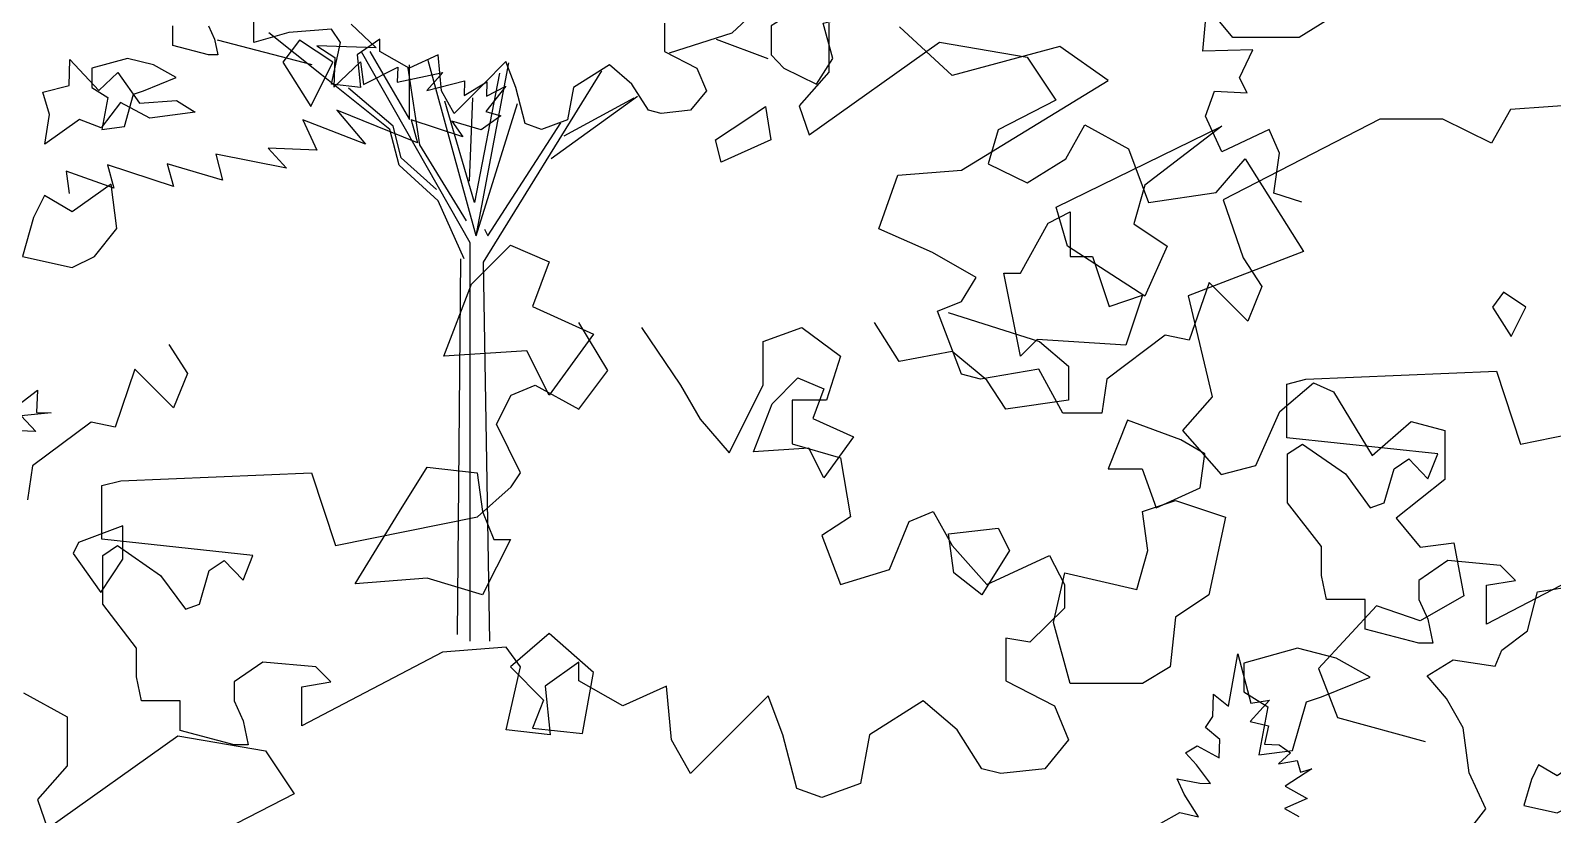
# Model space of a CAD drawing. Header units: inches. Extents: x 11.9 to 85.3, y 5.2 to 37.4.
# Drawn here: x 14.9422 to 15.4301, y 23.3199 to 23.5712 of the extents above; entities that cross this region are included whole.
import ezdxf

# ---------------------------------------------------------------- set-up
doc = ezdxf.new("R2010")
doc.units = ezdxf.units.IN
doc.header["$MEASUREMENT"] = 0
doc.layers.add('CAY', color=94, linetype='Continuous')
doc.layers.add('CAY-3', color=61, linetype='Continuous')

# ---------------------------------------------------------------- blocks, each defined once
blk = doc.blocks.new('A$C76451831')
at = {"layer": 'CAY'}
for p, q in [((3878.4, 1661.9), (3878.4, 1627.1)), ((3864.3, 1582.3), (3957.4, 1648.4)), ((3957.4, 1648.4), (4019.9, 1637.7)), ((4019.9, 1637.7), (4040.5, 1607.1)), ((3878.4, 1627.1), (3857.2, 1602.9)), ((3857.2, 1602.9), (3864.3, 1582.3)), ((4040.5, 1607.1), (3999.3, 1585.8)), ((4047.6, 1565.2), (4061.2, 1589.4)), ((4061.2, 1589.4), (4092.4, 1572.3)), ((3999.3, 1585.8), (3992.2, 1561.6)), ((4019.9, 1548.1), (4047.6, 1565.2)), ((4092.4, 1572.3), (4106.6, 1533.9)), ((4154.9, 1541), (4175.6, 1565.2)), ((4175.6, 1565.2), (4217.4, 1499.1)), ((3992.2, 1561.6), (4019.9, 1548.1)), ((4106.6, 1533.9), (4154.9, 1541)), ((4217.4, 1499.1), (4134.9, 1467.3)), ((4134.9, 1467.3), (4152, 1395.3)), ((4200.3, 1384.7), (4224.5, 1405.3)), ((4224.5, 1405.3), (4238.7, 1398.8)), ((4152, 1395.3), (4130.8, 1371.1)), ((4238.7, 1398.8), (4266.4, 1353.4)), ((4183.2, 1346.3), (4200.3, 1384.7)), ((4130.8, 1371.1), (4158.5, 1339.9)), ((4266.4, 1353.4), (4294.1, 1377.6)), ((4294.1, 1377.6), (4318.3, 1371.1)), ((4318.3, 1371.1), (4318.3, 1336.3)), ((4158.5, 1339.9), (4183.2, 1346.3)), ((4318.3, 1336.3), (4283.5, 1308.6)), ((4283.5, 1308.6), (4300.6, 1287.9)), ((4300.6, 1287.9), (4324.7, 1290.9)), ((4324.7, 1290.9), (4331.8, 1253.1)), ((4384.3, 1256.1), (4414.2, 1260.8)), ((4331.8, 1253.1), (4300.6, 1235.4)), ((4377.3, 1228.2), (4384.3, 1256.1)), ((4269.3, 1246.1), (4228, 1201.2)), ((4300.6, 1235.4), (4269.3, 1246.1)), ((4358.8, 1214.4), (4377.3, 1228.2)), ((4305.7, 1196), (4324.2, 1207.4)), ((4324.2, 1207.4), (4354.1, 1203)), ((4354.1, 1203), (4358.8, 1214.4)), ((4228, 1201.2), (4241.6, 1166.4)), ((4319.5, 1179.8), (4305.7, 1196)), ((4331.3, 1159), (4319.5, 1179.8)), ((4241.6, 1166.4), (4304.1, 1149.3)), ((4335.6, 1126.7), (4331.3, 1159)), ((4347.4, 1101.2), (4335.6, 1126.7)), ((4333.2, 1082.7), (4347.4, 1101.2)), ((2334.4, 569.5), (2369.4, 602.2)), ((2041.2, 539.6), (2003.7, 569.7)), ((2289.6, 555.4), (2334.4, 569.5)), ((2323, 565.2), (2360, 551.4)), ((2034.5, 546.7), (1966.9, 564.4)), ((2147.3, 419.7), (2069.9, 556)), ((2075.8, 556.2), (2104.1, 507.8)), ((2102.9, 544.4), (2111.2, 489.7)), ((2104.1, 507.8), (2104.1, 546.7)), ((2151.6, 424.8), (2117.3, 549.9)), ((2151.6, 424.8), (2175, 548.1)), ((2089.9, 500.7), (2041.2, 539.6)), ((2168.2, 540.8), (2150.5, 448.4)), ((2156.8, 405.9), (2241.3, 542.4)), ((2092.3, 503.1), (2060.4, 530.2)), ((2146.9, 463.7), (2149.3, 523.1)), ((2205.1, 479.9), (2266.8, 524.3)), ((2214.5, 496), (2264.5, 523.1)), ((2150.5, 448.4), (2129.2, 520.8)), ((2151.6, 424.8), (2181.2, 519.2)), ((2096.6, 475.1), (2089.9, 500.7)), ((2098.2, 480.3), (2092.3, 503.1)), ((2159.9, 424.8), (2212.2, 505.4)), ((2111.2, 489.7), (2144.6, 435.4)), ((2123.3, 457.8), (2098.2, 480.3)), ((2124.5, 449.6), (2096.6, 475.1)), ((2143, 408.3), (2124.5, 449.6)), ((2157.5, 429.5), (2159.9, 424.8)), ((2147.3, 135.4), (2147.3, 419.7)), ((2138.3, 140.1), (2140.6, 408.3)), ((2161.5, 135.4), (2156.8, 405.9)), ((5646.4, 121.9), (5664.3, 104.9)), ((5621.8, 106.4), (5634.7, 98.2)), ((5664.3, 104.9), (5621.8, 106.4)), ((5634.7, 98.2), (5633.9, 77)), ((5633.9, 77), (5653.1, 94.9)), ((5653.1, 94.9), (5655.3, 78.9)), ((5655.3, 78.9), (5679.7, 91.2)), ((5679.7, 91.2), (5679.3, 80.4)), ((5679.3, 80.4), (5711.8, 87.4)), ((5711.8, 87.4), (5700.4, 74.6)), ((5700.4, 74.6), (5727.4, 81.4)), ((5727.4, 81.4), (5727.1, 71)), ((5727.1, 71), (5743.3, 80.8)), ((5756.7, 77.6), (5742.5, 59.6)), ((5743.3, 80.8), (5742.9, 70.4)), ((5742.9, 70.4), (5756.7, 77.6)), ((5693.7, 37.2), (5636.1, 60.6)), ((5636.1, 60.6), (5656.5, 36.3)), ((5753.3, 56.5), (5739.3, 46.5)), ((5742.5, 59.6), (5753.3, 56.5)), ((5656.5, 36.3), (5611.8, 53.7)), ((5611.8, 53.7), (5621.9, 32)), ((5726, 41.5), (5689.3, 53.7)), ((5689.3, 53.7), (5693.7, 37.2)), ((5739.3, 46.5), (5718.3, 52.7)), ((5718.3, 52.7), (5726, 41.5)), ((5621.9, 32), (5587.1, 33.3)), ((5587.1, 33.3), (5600.2, 19.2)), ((5515.1, 22.2), (5519.5, 6.1)), ((5554.6, 10.4), (5515.1, 22.2)), ((5600.2, 19.2), (5549.8, 29.1)), ((5549.8, 29.1), (5554.6, 10.4)), ((5476.9, 4.9), (5442.9, 17)), ((5442.9, 17), (5445, 1)), ((5472.5, 21.4), (5476.9, 4.9)), ((5519.5, 6.1), (5472.5, 21.4))]:
    blk.add_line(p, q, dxfattribs=at)
for points in [[(4216, 1534.3), (4196, 1540.6), (4200.2, 1569.1), (4192.8, 1586), (4159, 1570.1), (4147.4, 1595.5), (4153.8, 1613.4), (4177, 1612.3), (4171.7, 1622.9), (4181.2, 1642.9), (4145.3, 1641.9), (4147.4, 1663)], [(1822.1, 301.9), (1838.4, 314.5), (1837.8, 298.6), (1848.2, 298.3), (1826.8, 296.3), (1837.3, 285.1), (1813.3, 285.9)], [(4115.5, 1090.9), (4128.9, 1098.6), (4142.4, 1095.4), (4132.1, 1111.6), (4127, 1122.6), (4143.2, 1119.4), (4150.9, 1119.1), (4141, 1132.6), (4133.1, 1141), (4141.4, 1146.2), (4157, 1137.5), (4157.5, 1150.6), (4147.3, 1159.1), (4152.6, 1167.1), (4153.1, 1182.9), (4163.7, 1174.4), (4170.5, 1211.8), (4179.7, 1176.6), (4192.9, 1178.8), (4179.2, 1163.4), (4192.2, 1160.3), (4189.5, 1147.2), (4199.9, 1146.8), (4207.9, 1141.1), (4199.4, 1133.3), (4212.7, 1135.5), (4215.1, 1127.3), (4223.3, 1129.7), (4204.3, 1117.2), (4219.9, 1108.5), (4203.8, 1101.4), (4214, 1095.6)], [(1960.6, 574.6), (1964.9, 565.2), (1967.3, 553.8), (1960.6, 553.8), (1935.1, 560.5), (1935.1, 574.6)], [(2286.1, 576.6), (2286.1, 556.2), (2309.3, 544.4), (2316, 528.2), (2304.6, 514.5), (2283.7, 512.1), (2274.7, 514.5), (2262.9, 533), (2246.8, 546.7), (2221.2, 530.6), (2216.9, 507.4), (2198.4, 500.7), (2186.6, 505), (2179.9, 530.6), (2172.9, 549.1), (2156.8, 533), (2135.9, 512.1), (2126.9, 528.2), (2124.5, 553.8), (2103.7, 544.4), (2082.9, 556.2), (2082.9, 565.2), (2066.7, 553.8), (2069.1, 530.6), (2048.3, 533), (2054.9, 562.8), (2048.3, 572.3), (2018, 569.9), (1992.8, 562.8), (1992.8, 581.3)]]:
    blk.add_lwpolyline(points, dxfattribs=at)
for points in [[(3524.3, 1634.1), (3500.5, 1649.9), (3488.6, 1634.1), (3508.4, 1602.4)], [(3821.2, 1594.5), (3833.1, 1602.4), (3837, 1578.6), (3801.4, 1562.8), (3797.4, 1578.6)], [(3369.9, 1515.3), (3365.9, 1547), (3338.2, 1527.2), (3318.4, 1539), (3310.5, 1523.2), (3302.6, 1495.5), (3338.2, 1487.6), (3354, 1495.5)], [(4035, 1519.2), (4050.8, 1527.2), (4050.8, 1495.5), (4066.6, 1495.5), (4078.5, 1459.8), (4102.3, 1467.8), (4090.4, 1432.1), (4027.1, 1436.1), (4015.2, 1424.2), (4003.3, 1483.6), (4015.2, 1483.6)], [(3623.3, 1475.7), (3651, 1503.4), (3678.7, 1491.5), (3666.8, 1459.8), (3710.3, 1440), (3678.7, 1396.5), (3662.8, 1428.1), (3603.5, 1424.2)], [(4376, 1459.3), (4360.2, 1469.9), (4352.3, 1459.3), (4365.5, 1438.2)], [(3837.8, 1390.3), (3856.3, 1408.8), (3874.8, 1400.9), (3866.9, 1379.8), (3895.9, 1366.6), (3874.8, 1337.5), (3864.2, 1358.6), (3824.6, 1356)], [(3571.8, 1313.3), (3591.6, 1345), (3627.2, 1341), (3631.2, 1313.3), (3639.1, 1293.5), (3651, 1293.5), (3631.2, 1253.9), (3591.6, 1265.8), (3540.1, 1261.8)], [(4038.9, 1234.1), (4046.9, 1269.7), (4098.3, 1257.8), (4106.2, 1285.6), (4102.3, 1313.3), (4126, 1321.2), (4161.7, 1309.3), (4149.8, 1253.9), (4126, 1238), (4122.1, 1202.4), (4102.3, 1190.5), (4050.8, 1190.5)], [(3342.6, 1291.2), (3338.7, 1283.3), (3358.5, 1255.6), (3374.3, 1279.3), (3374.3, 1303.1)], [(3967.7, 1269.7), (3963.7, 1297.4), (3999.3, 1301.4), (4007.3, 1285.6), (3987.5, 1253.9)], [(3702.4, 1154.9), (3710.3, 1198.4), (3678.7, 1226.2), (3651, 1202.4), (3674.7, 1178.6), (3666.8, 1158.8)], [(4419.5, 1116.7), (4416.9, 1137.8), (4398.4, 1124.6), (4385.2, 1132.5), (4380, 1122), (4374.7, 1103.5), (4398.4, 1098.2), (4409, 1103.5)], [(2392.2, 660), (2385.5, 671.4), (2369.4, 671.4), (2369.4, 643.8), (2352.9, 632), (2336.8, 636.8), (2343.9, 609.2), (2371.4, 606.9), (2380.8, 586), (2362.3, 574.6), (2362.3, 553.8), (2371.4, 544.4), (2394.6, 533), (2406.4, 551.4), (2399.3, 576.6), (2431.5, 583.7), (2445.3, 597.4), (2422.5, 613.6), (2415.4, 636.8), (2389.8, 630.1)], [(5431.1, 57.3), (5426.2, 73.3), (5445, 78.1), (5445.6, 96.7), (5466.2, 74.6), (5479.7, 87.3), (5495.3, 65.5), (5521.6, 67.3), (5535, 59.1), (5502.6, 54.8), (5481.7, 65.9), (5467.9, 47.8), (5452.3, 53.8), (5427.7, 36.1)]]:
    blk.add_lwpolyline(points, close=True, dxfattribs=at)
at = {"layer": 'CAY-3'}
for p, q in [((3303.3, 1183.9), (3334.6, 1166.8)), ((3334.6, 1166.8), (3334.6, 1131.9)), ((3320.4, 1087.1), (3413.6, 1153.2)), ((3413.6, 1153.2), (3476.1, 1142.6)), ((3476.1, 1142.6), (3496.7, 1111.9)), ((3334.6, 1131.9), (3313.3, 1107.8)), ((3496.7, 1111.9), (3455.4, 1090.7)), ((3313.3, 1107.8), (3320.4, 1087.1)), ((2491.6, 539.1), (2453.9, 573.9)), ((2568.3, 559.8), (2491.6, 539.1)), ((2603, 535.6), (2568.3, 559.8)), ((2498.1, 471.6), (2603, 535.6)), ((2991.4, 522), (2890.2, 514.9)), ((2890.2, 514.9), (2876.6, 490.8)), ((2797, 507.9), (2685, 450.4)), ((2841.8, 507.9), (2797, 507.9)), ((2876.6, 490.8), (2841.8, 507.9)), ((2439.1, 429.8), (2452.7, 468.1)), ((2452.7, 468.1), (2498.1, 471.6)), ((2685, 450.4), (2699.2, 409.1)), ((2477.5, 412.7), (2439.1, 429.8)), ((2508.7, 395), (2477.5, 412.7)), ((2699.2, 409.1), (2712.7, 388.5)), ((2498.1, 377.9), (2508.7, 395)), ((2675.1, 391.3), (2660.8, 350.1)), ((2685, 381.4), (2675.1, 391.3)), ((2702.7, 363.7), (2685, 381.4)), ((2712.7, 388.5), (2702.7, 363.7)), ((2481, 370.8), (2498.1, 377.9)), ((2498.1, 326), (2481, 370.8)), ((2488.6, 369.9), (2554, 349.3)), ((2245.7, 328.6), (2225, 362.9)), ((2269.8, 359.3), (2297.6, 318)), ((2356.5, 349.3), (2384.2, 359.3)), ((2384.2, 359.3), (2411.9, 338.7)), ((2453.8, 335.1), (2436.1, 362.9)), ((2356.5, 318), (2356.5, 349.3)), ((2554, 349.3), (2574.7, 331.6)), ((2643.7, 353.7), (2601.9, 322.4)), ((2660.8, 350.1), (2643.7, 353.7)), ((1932.1, 347.2), (1945.6, 326.5)), ((2411.9, 338.7), (2401.9, 307.4)), ((2491.5, 342.2), (2453.8, 335.1)), ((2516.3, 321.6), (2491.5, 342.2)), ((1908, 329.4), (1893.8, 288.2)), ((1917.9, 319.4), (1908, 329.4)), ((1945.6, 326.5), (1935.6, 301.8)), ((2225, 300.9), (2245.7, 328.6)), ((2553.5, 329.5), (2511.7, 322.4)), ((2570.6, 298.2), (2553.5, 329.5)), ((2574.7, 331.6), (2574.7, 307.4)), ((2744, 322.4), (2880.2, 328)), ((2880.2, 328), (2897.3, 276)), ((1935.6, 301.8), (1917.9, 319.4)), ((2176.7, 310.9), (2193.8, 318)), ((2193.8, 318), (2225, 300.9)), ((2297.6, 318), (2311.7, 293.8)), ((2332.3, 269.7), (2356.5, 318)), ((2511.7, 322.4), (2498.1, 326)), ((2529.9, 300.9), (2516.3, 321.6)), ((2601.9, 322.4), (2598.3, 298.2)), ((2730.4, 318.9), (2744, 322.4)), ((2730.4, 280.5), (2730.4, 318.9)), ((2166.1, 290.3), (2176.7, 310.9)), ((2377.2, 307.4), (2377.2, 276.1)), ((2401.9, 307.4), (2377.2, 307.4)), ((2574.7, 307.4), (2529.9, 300.9)), ((2311.7, 293.8), (2332.3, 269.7)), ((2598.3, 298.2), (2570.6, 298.2)), ((2897.3, 276), (2998.5, 296.7)), ((1876.7, 291.7), (1834.8, 260.5)), ((1893.8, 288.2), (1876.7, 291.7)), ((2183.2, 255.5), (2166.1, 290.3)), ((2377.2, 276.1), (2411.9, 266.1)), ((2838.3, 269), (2730.4, 280.5)), ((2731, 269), (2741.6, 276)), ((2741.6, 276), (2772.3, 254.8)), ((2411.9, 266.1), (2419, 224.2)), ((2731, 234.2), (2731, 269)), ((2807.1, 258.3), (2817.7, 265.4)), ((2817.7, 265.4), (2831.2, 251.3)), ((2831.2, 251.3), (2838.3, 269)), ((1834.8, 260.5), (1831.3, 236.3)), ((1898, 249.9), (2034.2, 255.5)), ((2034.2, 255.5), (2051.3, 203.6)), ((2176.7, 245.5), (2183.2, 255.5)), ((2772.3, 254.8), (2790, 230.6)), ((2800, 234.2), (2807.1, 258.3)), ((1884.4, 246.4), (1898, 249.9)), ((1884.4, 208.1), (1884.4, 246.4)), ((2152.5, 224.2), (2176.7, 245.5)), ((2755.2, 202.9), (2731, 234.2)), ((2790, 230.6), (2800, 234.2)), ((2051.3, 203.6), (2152.5, 224.2)), ((2419, 224.2), (2398.4, 210.7)), ((2446.7, 186.5), (2460.9, 220.7)), ((2460.9, 220.7), (2478, 227.8)), ((2478, 227.8), (2491.5, 203.6)), ((1992.3, 196.5), (1884.4, 208.1)), ((2398.4, 210.7), (2411.9, 175.9)), ((1885, 196.5), (1895.6, 203.6)), ((1885, 161.7), (1885, 196.5)), ((1895.6, 203.6), (1926.3, 182.3)), ((1985.3, 178.8), (1992.3, 196.5)), ((2491.5, 203.6), (2516.3, 175.9)), ((2516.3, 175.9), (2561.1, 196.5)), ((2561.1, 196.5), (2571.7, 175.9)), ((2755.2, 182.3), (2755.2, 202.9)), ((2973.7, 200), (2873.1, 147.5)), ((1954, 161.7), (1961.1, 185.9)), ((1961.1, 185.9), (1971.7, 193)), ((1971.7, 193), (1985.3, 178.8)), ((2411.9, 175.9), (2446.7, 186.5)), ((2845.4, 192.9), (2824.7, 178.7)), ((2883.1, 189.3), (2845.4, 192.9)), ((2893.7, 178.7), (2883.1, 189.3)), ((1926.3, 182.3), (1944, 158.2)), ((2571.7, 175.9), (2571.7, 158.8)), ((2758.7, 165.1), (2755.2, 182.3)), ((2824.7, 178.7), (2824.7, 165.1)), ((2873.1, 175.2), (2893.7, 178.7)), ((2873.1, 147.5), (2873.1, 175.2)), ((2786.4, 165.1), (2758.7, 165.1)), ((2786.4, 143.9), (2786.4, 165.1)), ((2824.7, 165.1), (2831.2, 151)), ((1909.2, 130.4), (1885, 161.7)), ((1944, 158.2), (1954, 161.7)), ((2571.7, 158.8), (2547, 134.6)), ((2824.7, 133.9), (2786.4, 143.9)), ((2831.2, 151), (2834.8, 133.9)), ((1909.2, 109.8), (1909.2, 130.4)), ((2173.1, 131), (2127.7, 127.5)), ((2183.2, 116.9), (2173.1, 131)), ((2529.9, 137.5), (2529.9, 106.9)), ((2547, 134.6), (2529.9, 137.5)), ((2834.8, 133.9), (2824.7, 133.9)), ((1999.4, 120.4), (1978.8, 106.3)), ((2037.1, 116.9), (1999.4, 120.4)), ((2127.7, 127.5), (2027.1, 75)), ((2225, 120.4), (2200.9, 103.3)), ((2225, 106.9), (2225, 120.4)), ((1912.7, 92.7), (1909.2, 109.8)), ((2047.8, 106.3), (2037.1, 116.9)), ((2173.1, 72.1), (2183.2, 116.9)), ((1978.8, 106.3), (1978.8, 92.7)), ((2027.1, 102.7), (2047.8, 106.3)), ((2027.1, 75), (2027.1, 102.7)), ((2200.9, 103.3), (2204.4, 68.5)), ((2256.3, 89.2), (2225, 106.9)), ((2287.5, 103.3), (2256.3, 89.2)), ((2291.1, 65), (2287.5, 103.3)), ((2529.9, 106.9), (2564.7, 89.2)), ((1940.4, 92.7), (1912.7, 92.7)), ((1940.4, 71.5), (1940.4, 92.7)), ((1978.8, 92.7), (1985.3, 78.5)), ((2360.1, 96.2), (2335.9, 72.1)), ((2370.7, 68.5), (2360.1, 96.2)), ((2470.9, 92.7), (2432.6, 68.5)), ((2495.1, 72.1), (2470.9, 92.7)), ((2564.7, 89.2), (2574.7, 65)), ((1985.3, 78.5), (1988.8, 61.4)), ((1978.8, 61.4), (1940.4, 71.5)), ((2204.4, 68.5), (2173.1, 72.1)), ((2335.9, 72.1), (2304.6, 40.8)), ((2380.7, 30.2), (2370.7, 68.5)), ((2432.6, 68.5), (2426.1, 33.7)), ((2512.8, 44.3), (2495.1, 72.1)), ((1988.8, 61.4), (1978.8, 61.4)), ((2304.6, 40.8), (2291.1, 65)), ((2574.7, 65), (2557.6, 44.3)), ((2526.3, 40.8), (2512.8, 44.3)), ((2557.6, 44.3), (2526.3, 40.8)), ((2426.1, 33.7), (2398.4, 23.7)), ((2398.4, 23.7), (2380.7, 30.2))]:
    blk.add_line(p, q, dxfattribs=at)
for points in [[(2739.4, 633.6), (2763.2, 633.6), (2779, 605.9), (2771.1, 586.1), (2739.4, 566.3), (2691.9, 566.3), (2672.1, 590.1), (2668.1, 617.8), (2699.8, 617.8), (2703.8, 641.6), (2711.7, 669.3), (2743.4, 649.5)], [(1921.3, 546.7), (1902.8, 551.4), (1877.3, 544.4), (1877.3, 530.6), (1888.7, 523.5), (1884.3, 500.7), (1900.5, 502.7), (1907.1, 525.9), (1914.2, 528.2), (1937.4, 537.7)], [(2573.8, 417.4), (2565.9, 445.1), (2684, 503), (2629.2, 460.9), (2621.3, 433.2), (2645.1, 417.4), (2629.2, 381.7)], [(2654.9, 279), (2616.6, 293.2), (2603, 258.3), (2627.2, 258.3), (2637.2, 230.6), (2668.5, 244.8), (2672, 269)], [(2765.8, 123.3), (2738.1, 130.3), (2699.7, 119.7), (2699.7, 99.1), (2716.8, 88.5), (2710.4, 54.3), (2734.5, 57.2), (2744.6, 92), (2755.2, 95.5), (2790, 109.7)]]:
    blk.add_lwpolyline(points, close=True, dxfattribs=at)

msp = doc.modelspace()

# ---------------------------------------------------------------- block references
at = {"layer": 'CAY', "xscale": 0.0004489089019145984, "yscale": 0.0004489089019145984, "zscale": 0.0004489089019145984}
for p in [(12.51033, 23.51849), (14.11921, 23.31472), (13.45711, 22.82744)]:
    msp.add_blockref('A$C76451831', p, dxfattribs=at)

doc.saveas('drawing.dxf')
